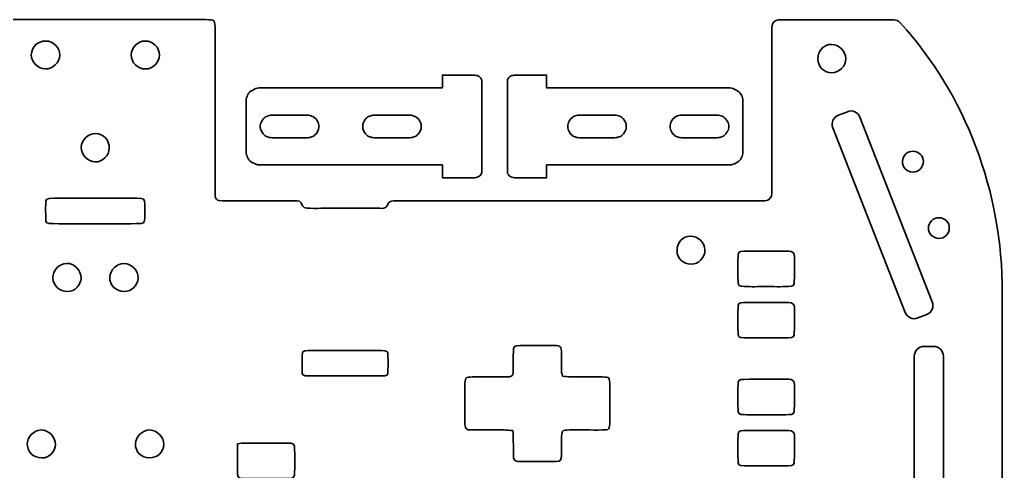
# Model space of a CAD drawing. Header units: millimetres. Extents: x -39 to 215, y 205 to 367.
# Drawn here: x 79.3 to 214.7, y 293.3 to 355.4 of the extents above; entities that cross this region are included whole.
import ezdxf

# ---------------------------------------------------------------- set-up
doc = ezdxf.new("R2010")
doc.units = ezdxf.units.MM
doc.header["$MEASUREMENT"] = 0
doc.layers.add('Layer 1', color=7, linetype='Continuous')

# ---------------------------------------------------------------- blocks, each defined once
blk = doc.blocks.new('block 15')
at = {"layer": 'Layer 1', "color": 250, "lineweight": 35, "true_color": 0x231f20}
blk.add_lwpolyline([(177.02, 340.93), (177.02, 340.56), (176.99, 340.37), (176.93, 340.18), (176.83, 340.03), (176.74, 339.87), (176.65, 339.71), (176.49, 339.59), (176.36, 339.46), (176.2, 339.37), (176.01, 339.31), (175.82, 339.24), (175.63, 339.21), (175.44, 339.18), (170.5, 339.18), (170.35, 339.21), (170.16, 339.24), (169.97, 339.31), (169.78, 339.37), (169.62, 339.46), (169.49, 339.59), (169.33, 339.71), (169.24, 339.87), (169.15, 340.03), (169.05, 340.18), (168.99, 340.37), (168.96, 340.56), (168.96, 340.93), (168.99, 341.12), (169.05, 341.28), (169.15, 341.47), (169.24, 341.62), (169.33, 341.78), (169.49, 341.9), (169.62, 342.03), (169.78, 342.12), (169.97, 342.19), (170.16, 342.25), (170.35, 342.28), (170.5, 342.31), (175.44, 342.31), (175.63, 342.28), (175.82, 342.25), (176.01, 342.19), (176.2, 342.12), (176.36, 342.03), (176.49, 341.9), (176.65, 341.78), (176.74, 341.62), (176.83, 341.47), (176.93, 341.28), (176.99, 341.12), (177.02, 340.93)], dxfattribs=at)
blk = doc.blocks.new('block 16')
at = {"layer": 'Layer 1', "color": 250, "lineweight": 35, "true_color": 0x231f20}
blk.add_lwpolyline([(162.91, 340.93), (162.91, 340.56), (162.88, 340.37), (162.82, 340.18), (162.72, 340.03), (162.63, 339.87), (162.54, 339.71), (162.38, 339.59), (162.25, 339.46), (162.09, 339.37), (161.9, 339.31), (161.71, 339.24), (161.52, 339.21), (161.33, 339.18), (156.39, 339.18), (156.23, 339.21), (156.05, 339.24), (155.86, 339.31), (155.67, 339.37), (155.51, 339.46), (155.38, 339.59), (155.22, 339.71), (155.13, 339.87), (155.04, 340.03), (154.94, 340.18), (154.88, 340.37), (154.84, 340.56), (154.84, 340.93), (154.88, 341.12), (154.94, 341.28), (155.04, 341.47), (155.13, 341.62), (155.22, 341.78), (155.38, 341.9), (155.51, 342.03), (155.67, 342.12), (155.86, 342.19), (156.05, 342.25), (156.23, 342.28), (156.39, 342.31), (161.33, 342.31), (161.52, 342.28), (161.71, 342.25), (161.9, 342.19), (162.09, 342.12), (162.25, 342.03), (162.38, 341.9), (162.54, 341.78), (162.63, 341.62), (162.72, 341.47), (162.82, 341.28), (162.88, 341.12), (162.91, 340.93)], dxfattribs=at)
blk = doc.blocks.new('block 17')
at = {"layer": 'Layer 1', "color": 250, "lineweight": 35, "true_color": 0x231f20}
blk.add_lwpolyline([(112.46, 340.56), (112.46, 340.93), (112.49, 341.12), (112.56, 341.31), (112.65, 341.46), (112.74, 341.62), (112.84, 341.78), (113, 341.9), (113.12, 342.03), (113.28, 342.12), (113.47, 342.18), (113.66, 342.25), (113.85, 342.28), (114.04, 342.31), (118.98, 342.31), (119.14, 342.28), (119.33, 342.25), (119.52, 342.18), (119.71, 342.12), (119.87, 342.03), (119.99, 341.9), (120.15, 341.78), (120.24, 341.62), (120.34, 341.46), (120.43, 341.31), (120.5, 341.12), (120.53, 340.93), (120.53, 340.56), (120.5, 340.37), (120.43, 340.21), (120.34, 340.02), (120.24, 339.87), (120.15, 339.71), (119.99, 339.59), (119.87, 339.46), (119.71, 339.37), (119.52, 339.3), (119.33, 339.24), (119.14, 339.21), (118.98, 339.18), (114.04, 339.18), (113.85, 339.21), (113.66, 339.24), (113.47, 339.3), (113.28, 339.37), (113.12, 339.46), (113, 339.59), (112.84, 339.71), (112.74, 339.87), (112.65, 340.02), (112.56, 340.21), (112.49, 340.37), (112.46, 340.56)], dxfattribs=at)
blk = doc.blocks.new('block 18')
at = {"layer": 'Layer 1', "color": 250, "lineweight": 35, "true_color": 0x231f20}
blk.add_lwpolyline([(126.57, 340.56), (126.57, 340.93), (126.6, 341.12), (126.67, 341.31), (126.76, 341.46), (126.85, 341.62), (126.95, 341.78), (127.11, 341.9), (127.23, 342.03), (127.39, 342.12), (127.58, 342.18), (127.77, 342.25), (127.96, 342.28), (128.15, 342.31), (133.09, 342.31), (133.25, 342.28), (133.44, 342.25), (133.63, 342.18), (133.82, 342.12), (133.98, 342.03), (134.1, 341.9), (134.26, 341.78), (134.35, 341.62), (134.45, 341.46), (134.54, 341.31), (134.61, 341.12), (134.64, 340.93), (134.64, 340.56), (134.61, 340.37), (134.54, 340.21), (134.45, 340.02), (134.35, 339.87), (134.26, 339.71), (134.1, 339.59), (133.98, 339.46), (133.82, 339.37), (133.63, 339.3), (133.44, 339.24), (133.25, 339.21), (133.09, 339.18), (128.15, 339.18), (127.96, 339.21), (127.77, 339.24), (127.58, 339.3), (127.39, 339.37), (127.23, 339.46), (127.11, 339.59), (126.95, 339.71), (126.85, 339.87), (126.76, 340.02), (126.67, 340.21), (126.6, 340.37), (126.57, 340.56)], dxfattribs=at)
blk = doc.blocks.new('block 2')
at = {"layer": 'Layer 1', "color": 1, "lineweight": 35, "true_color": 0xff0000}
for points in [[(110.56, 336.82), (110.63, 336.63), (110.7, 336.45), (110.8, 336.29), (110.94, 336.1), (111.08, 335.98), (111.25, 335.82), (111.43, 335.73), (111.64, 335.64), (111.84, 335.54), (112.05, 335.48), (112.26, 335.45), (112.47, 335.45), (137.56, 335.45), (137.56, 333.68), (142, 333.68), (142.18, 333.71), (142.35, 333.74), (142.49, 333.8), (142.63, 333.89), (142.77, 333.99), (142.84, 334.11), (142.94, 334.27), (142.98, 334.42), (142.98, 334.58), (142.98, 346.94), (142.98, 347.07), (142.94, 347.22), (142.84, 347.38), (142.77, 347.5), (142.63, 347.6), (142.49, 347.69), (142.35, 347.75), (142.18, 347.78), (142, 347.82), (137.56, 347.82), (137.56, 346.04), (112.47, 346.04), (112.26, 346.04), (112.05, 346.01), (111.84, 345.95), (111.64, 345.88), (111.43, 345.76), (111.25, 345.67), (111.08, 345.54), (110.94, 345.39), (110.8, 345.23), (110.7, 345.04), (110.63, 344.86), (110.56, 344.67), (110.52, 344.48), (110.52, 344.26), (110.52, 337.23), (110.52, 337.01), (110.56, 336.82)], [(178.92, 344.67), (178.86, 344.86), (178.79, 345.04), (178.68, 345.2), (178.54, 345.39), (178.4, 345.51), (178.23, 345.67), (178.06, 345.76), (177.85, 345.85), (177.64, 345.95), (177.43, 346.01), (177.22, 346.04), (177.02, 346.04), (151.92, 346.04), (151.92, 347.82), (147.48, 347.82), (147.31, 347.78), (147.13, 347.75), (146.99, 347.69), (146.86, 347.6), (146.72, 347.5), (146.65, 347.38), (146.54, 347.22), (146.51, 347.07), (146.51, 346.91), (146.51, 334.55), (146.51, 334.42), (146.54, 334.27), (146.65, 334.11), (146.72, 333.99), (146.86, 333.89), (146.99, 333.8), (147.13, 333.74), (147.31, 333.71), (147.48, 333.68), (151.92, 333.68), (151.92, 335.45), (177.02, 335.45), (177.22, 335.45), (177.43, 335.48), (177.64, 335.54), (177.85, 335.61), (178.06, 335.73), (178.23, 335.82), (178.4, 335.95), (178.54, 336.1), (178.68, 336.26), (178.79, 336.45), (178.86, 336.63), (178.92, 336.82), (178.96, 337.01), (178.96, 337.23), (178.96, 344.26), (178.96, 344.48), (178.92, 344.67)]]:
    blk.add_lwpolyline(points, dxfattribs=at)
at = {"layer": 'Layer 1', "color": 7, "lineweight": 35, "true_color": 0xffffff}
for points, knots in [([(89.74, 205.45), (94.8, 205.45), (99.85, 205.45), (104.91, 205.45), (106.21, 205.45), (106.22, 205.45), (106.22, 206.89), (106.22, 214.19), (106.22, 221.48), (106.22, 228.78), (106.22, 230.38), (106.22, 230.39), (107.66, 230.39), (110.83, 230.39), (114, 230.39), (117.16, 230.39), (117.65, 230.39), (118.12, 230.35), (118.27, 231.07), (118.3, 231.22), (118.66, 231.38), (118.88, 231.4), (119.51, 231.45), (120.14, 231.42), (120.78, 231.42), (123.5, 231.42), (126.22, 231.43), (128.95, 231.42), (129.41, 231.42), (129.92, 231.51), (130.07, 230.78), (130.1, 230.62), (130.38, 230.45), (130.57, 230.42), (130.91, 230.36), (131.26, 230.39), (131.61, 230.39), (143.43, 230.39), (155.25, 230.39), (167.06, 230.39), (167.06, 230.39), (182.04, 230.39), (182.04, 230.39), (182.56, 230.39), (182.98, 229.93), (182.98, 229.37), (182.98, 229.37), (182.98, 206.48), (182.98, 206.48), (182.98, 205.92), (183.39, 205.46), (183.91, 205.46), (183.91, 205.46), (199.72, 205.46), (199.72, 205.46), (200.09, 205.46), (200.44, 205.62), (200.71, 205.91), (200.71, 205.91), (200.71, 205.91), (200.71, 205.91), (209.7, 215.76), (214.74, 229.11), (214.74, 243.01), (214.74, 243.01), (214.74, 274.42), (214.74, 274.42), (214.74, 274.42), (214.74, 280.45), (214.74, 280.45), (214.74, 280.45), (214.74, 286.48), (214.74, 286.48), (214.74, 286.48), (214.74, 317.88), (214.74, 317.88), (214.74, 331.79), (209.7, 345.13), (200.71, 354.98), (200.71, 354.98), (200.71, 354.98), (200.71, 354.98), (200.44, 355.27), (200.09, 355.43), (199.72, 355.43), (199.72, 355.43), (183.91, 355.43), (183.91, 355.43), (183.39, 355.43), (182.98, 354.98), (182.98, 354.41), (182.98, 354.41), (182.98, 331.52), (182.98, 331.52), (182.98, 330.96), (182.56, 330.51), (182.04, 330.51), (182.04, 330.51), (167.06, 330.51), (167.06, 330.51), (155.25, 330.5), (143.43, 330.5), (131.61, 330.5), (131.26, 330.5), (130.91, 330.54), (130.57, 330.47), (130.38, 330.44), (130.1, 330.27), (130.07, 330.12), (129.92, 329.38), (129.41, 329.47), (128.95, 329.47), (126.22, 329.47), (123.5, 329.47), (120.78, 329.47), (120.14, 329.47), (119.51, 329.45), (118.88, 329.49), (118.66, 329.51), (118.3, 329.67), (118.27, 329.83), (118.12, 330.55), (117.65, 330.51), (117.16, 330.51), (114, 330.5), (110.83, 330.5), (107.66, 330.51), (106.22, 330.51), (106.22, 330.51), (106.22, 332.12), (106.22, 339.41), (106.22, 346.71), (106.22, 354), (106.22, 355.44), (106.21, 355.45), (104.91, 355.45), (99.85, 355.45), (94.8, 355.45), (89.74, 355.45), (84.69, 355.45), (79.63, 355.45), (74.58, 355.45), (73.27, 355.45), (73.27, 355.44), (73.27, 354), (73.27, 346.71), (73.27, 339.41), (73.27, 332.12), (73.27, 330.51), (73.27, 330.51), (71.82, 330.51), (68.66, 330.5), (65.49, 330.5), (62.32, 330.51), (61.84, 330.51), (61.37, 330.55), (61.22, 329.83), (61.19, 329.67), (60.83, 329.51), (60.61, 329.49), (59.98, 329.45), (59.34, 329.47), (58.71, 329.47), (55.99, 329.47), (53.26, 329.47), (50.54, 329.47), (50.07, 329.47), (49.57, 329.38), (49.42, 330.12), (49.39, 330.27), (49.11, 330.44), (48.92, 330.47), (48.58, 330.54), (48.22, 330.5), (47.88, 330.5), (36.06, 330.5), (24.24, 330.5), (12.42, 330.51), (12.42, 330.51), (-2.56, 330.51), (-2.56, 330.51), (-3.07, 330.51), (-3.49, 330.96), (-3.49, 331.52), (-3.49, 331.52), (-3.49, 354.41), (-3.49, 354.41), (-3.49, 354.98), (-3.91, 355.43), (-4.42, 355.43), (-4.42, 355.43), (-20.23, 355.43), (-20.23, 355.43), (-20.6, 355.43), (-20.96, 355.27), (-21.22, 354.98), (-21.22, 354.98), (-21.22, 354.98), (-21.22, 354.98), (-30.21, 345.13), (-35.26, 331.79), (-35.26, 317.88), (-35.26, 317.88), (-35.26, 286.48), (-35.26, 286.48), (-35.26, 286.48), (-35.26, 280.45), (-35.26, 280.45), (-35.26, 280.45), (-35.26, 274.42), (-35.26, 274.42), (-35.26, 274.42), (-35.26, 243.01), (-35.26, 243.01), (-35.26, 229.11), (-30.21, 215.76), (-21.22, 205.91), (-21.22, 205.91), (-21.22, 205.91), (-21.22, 205.91), (-20.96, 205.62), (-20.6, 205.46), (-20.23, 205.46), (-20.23, 205.46), (-4.42, 205.46), (-4.42, 205.46), (-3.91, 205.46), (-3.49, 205.92), (-3.49, 206.48), (-3.49, 206.48), (-3.49, 229.37), (-3.49, 229.37), (-3.49, 229.93), (-3.07, 230.39), (-2.56, 230.39), (-2.56, 230.39), (12.42, 230.39), (12.42, 230.39), (24.24, 230.39), (36.06, 230.39), (47.88, 230.39), (48.22, 230.39), (48.58, 230.36), (48.92, 230.42), (49.11, 230.45), (49.39, 230.62), (49.42, 230.78), (49.57, 231.51), (50.07, 231.42), (50.54, 231.42), (53.26, 231.43), (55.99, 231.42), (58.71, 231.42), (59.34, 231.42), (59.98, 231.45), (60.61, 231.4), (60.83, 231.38), (61.19, 231.22), (61.22, 231.07), (61.37, 230.35), (61.84, 230.39), (62.32, 230.39), (65.49, 230.39), (68.66, 230.39), (71.82, 230.39), (73.27, 230.39), (73.27, 230.38), (73.27, 228.78), (73.27, 221.48), (73.27, 214.19), (73.27, 206.89), (73.27, 205.45), (73.27, 205.45), (74.58, 205.45), (79.63, 205.45), (84.69, 205.45), (89.74, 205.45)], [0, 0, 0, 0, 1, 1, 1, 2, 2, 2, 3, 3, 3, 4, 4, 4, 5, 5, 5, 6, 6, 6, 7, 7, 7, 8, 8, 8, 9, 9, 9, 10, 10, 10, 11, 11, 11, 12, 12, 12, 13, 13, 13, 14, 14, 14, 15, 15, 15, 16, 16, 16, 17, 17, 17, 18, 18, 18, 19, 19, 19, 20, 20, 20, 21, 21, 21, 22, 22, 22, 23, 23, 23, 24, 24, 24, 25, 25, 25, 26, 26, 26, 27, 27, 27, 28, 28, 28, 29, 29, 29, 30, 30, 30, 31, 31, 31, 32, 32, 32, 33, 33, 33, 34, 34, 34, 35, 35, 35, 36, 36, 36, 37, 37, 37, 38, 38, 38, 39, 39, 39, 40, 40, 40, 41, 41, 41, 42, 42, 42, 43, 43, 43, 44, 44, 44, 45, 45, 45, 46, 46, 46, 47, 47, 47, 48, 48, 48, 49, 49, 49, 50, 50, 50, 51, 51, 51, 52, 52, 52, 53, 53, 53, 54, 54, 54, 55, 55, 55, 56, 56, 56, 57, 57, 57, 58, 58, 58, 59, 59, 59, 60, 60, 60, 61, 61, 61, 62, 62, 62, 63, 63, 63, 64, 64, 64, 65, 65, 65, 66, 66, 66, 67, 67, 67, 68, 68, 68, 69, 69, 69, 70, 70, 70, 71, 71, 71, 72, 72, 72, 73, 73, 73, 74, 74, 74, 75, 75, 75, 76, 76, 76, 77, 77, 77, 78, 78, 78, 79, 79, 79, 80, 80, 80, 81, 81, 81, 82, 82, 82, 83, 83, 83, 84, 84, 84, 85, 85, 85, 86, 86, 86, 87, 87, 87, 88, 88, 88, 89, 89, 89, 90, 90, 90, 91, 91, 91, 92, 92, 92, 92]), ([(82.83, 348.66), (83.84, 348.65), (84.8, 349.57), (84.82, 350.57), (84.83, 351.6), (83.93, 352.51), (82.87, 352.51), (81.8, 352.52), (80.92, 351.68), (80.89, 350.61), (80.86, 349.63), (81.81, 348.67), (82.83, 348.66)], [0, 0, 0, 0, 1, 1, 1, 2, 2, 2, 3, 3, 3, 4, 4, 4, 4]), ([(96.6, 348.66), (97.67, 348.65), (98.55, 349.52), (98.55, 350.57), (98.54, 351.65), (97.69, 352.51), (96.61, 352.51), (95.55, 352.52), (94.66, 351.65), (94.67, 350.59), (94.67, 349.52), (95.53, 348.66), (96.6, 348.66)], [0, 0, 0, 0, 1, 1, 1, 2, 2, 2, 3, 3, 3, 4, 4, 4, 4]), ([(189.32, 350.06), (189.32, 348.97), (190.18, 348.1), (191.22, 348.12), (192.28, 348.15), (193.17, 349.05), (193.16, 350.09), (193.15, 351.1), (192.2, 352.04), (191.2, 352.05), (190.18, 352.05), (189.32, 351.15), (189.32, 350.06)], [0, 0, 0, 0, 1, 1, 1, 2, 2, 2, 3, 3, 3, 4, 4, 4, 4]), ([(203.09, 314.37), (203.09, 314.37), (204.33, 314.85), (204.33, 314.85), (205.02, 315.12), (205.35, 315.9), (205.08, 316.58), (205.08, 316.58), (195.11, 342.03), (195.11, 342.03), (194.84, 342.71), (194.07, 343.05), (193.38, 342.78), (193.38, 342.78), (192.14, 342.3), (192.14, 342.3), (191.45, 342.03), (191.11, 341.25), (191.38, 340.57), (191.38, 340.57), (201.36, 315.12), (201.36, 315.12), (201.63, 314.44), (202.4, 314.1), (203.09, 314.37)], [0, 0, 0, 0, 1, 1, 1, 2, 2, 2, 3, 3, 3, 4, 4, 4, 5, 5, 5, 6, 6, 6, 7, 7, 7, 8, 8, 8, 8]), ([(91.63, 337.78), (91.65, 338.89), (90.85, 339.75), (89.77, 339.77), (88.74, 339.78), (87.8, 338.89), (87.78, 337.86), (87.76, 336.85), (88.67, 335.88), (89.68, 335.86), (90.74, 335.84), (91.61, 336.7), (91.63, 337.78)], [0, 0, 0, 0, 1, 1, 1, 2, 2, 2, 3, 3, 3, 4, 4, 4, 4]), ([(201.05, 335.36), (200.77, 336.1), (201.19, 337.01), (201.94, 337.26), (202.59, 337.49), (203.5, 337.1), (203.75, 336.49), (204.06, 335.77), (203.65, 334.82), (202.92, 334.55), (202.2, 334.29), (201.31, 334.67), (201.05, 335.36)], [0, 0, 0, 0, 1, 1, 1, 2, 2, 2, 3, 3, 3, 4, 4, 4, 4]), ([(89.68, 327.35), (91.58, 327.35), (93.48, 327.35), (95.38, 327.36), (96.47, 327.36), (96.51, 327.4), (96.52, 328.19), (96.53, 328.81), (96.54, 329.44), (96.52, 330.06), (96.51, 330.8), (96.45, 330.84), (95.43, 330.85), (93.66, 330.86), (91.89, 330.85), (90.13, 330.85), (88.09, 330.85), (86.05, 330.86), (84.01, 330.85), (82.93, 330.85), (82.89, 330.81), (82.87, 330.02), (82.87, 329.39), (82.86, 328.77), (82.88, 328.14), (82.89, 327.41), (82.95, 327.36), (83.97, 327.36), (85.87, 327.35), (87.78, 327.35), (89.68, 327.35)], [0, 0, 0, 0, 1, 1, 1, 2, 2, 2, 3, 3, 3, 4, 4, 4, 5, 5, 5, 6, 6, 6, 7, 7, 7, 8, 8, 8, 9, 9, 9, 10, 10, 10, 10]), ([(206.52, 325.42), (205.83, 325.14), (204.94, 325.5), (204.65, 326.19), (204.36, 326.86), (204.72, 327.75), (205.42, 328.05), (206.19, 328.39), (207.05, 328.04), (207.35, 327.27), (207.62, 326.59), (207.22, 325.7), (206.52, 325.42)], [0, 0, 0, 0, 1, 1, 1, 2, 2, 2, 3, 3, 3, 4, 4, 4, 4]), ([(169.9, 323.67), (169.91, 322.56), (170.72, 321.77), (171.84, 321.78), (172.88, 321.78), (173.77, 322.7), (173.75, 323.74), (173.73, 324.75), (172.77, 325.66), (171.75, 325.65), (170.71, 325.64), (169.89, 324.76), (169.9, 323.67)], [0, 0, 0, 0, 1, 1, 1, 2, 2, 2, 3, 3, 3, 4, 4, 4, 4]), ([(182.11, 318.69), (183.17, 318.69), (184.22, 318.67), (185.27, 318.7), (185.94, 318.72), (186.05, 318.83), (186.07, 319.48), (186.09, 320.6), (186.07, 321.72), (186.08, 322.84), (186.08, 323.35), (185.81, 323.57), (185.32, 323.57), (183.25, 323.57), (181.18, 323.58), (179.11, 323.56), (178.44, 323.56), (178.32, 323.43), (178.31, 322.78), (178.28, 321.7), (178.28, 320.61), (178.31, 319.53), (178.32, 318.81), (178.42, 318.71), (179.16, 318.7), (180.14, 318.67), (181.13, 318.69), (182.11, 318.69)], [0, 0, 0, 0, 1, 1, 1, 2, 2, 2, 3, 3, 3, 4, 4, 4, 5, 5, 5, 6, 6, 6, 7, 7, 7, 8, 8, 8, 9, 9, 9, 9]), ([(85.85, 318.04), (86.93, 317.92), (87.74, 319.06), (87.74, 319.87), (87.75, 320.95), (86.8, 321.92), (85.76, 321.89), (84.73, 321.85), (83.84, 320.91), (83.87, 319.89), (83.9, 318.82), (84.75, 318.02), (85.85, 318.04)], [0, 0, 0, 0, 1, 1, 1, 2, 2, 2, 3, 3, 3, 4, 4, 4, 4]), ([(93.63, 318.04), (94.74, 318.02), (95.58, 318.81), (95.62, 319.9), (95.66, 320.9), (94.73, 321.85), (93.69, 321.88), (92.68, 321.9), (91.75, 321), (91.71, 319.96), (91.67, 318.91), (92.53, 318.05), (93.63, 318.04)], [0, 0, 0, 0, 1, 1, 1, 2, 2, 2, 3, 3, 3, 4, 4, 4, 4]), ([(182.11, 311.64), (183.17, 311.64), (184.22, 311.62), (185.27, 311.64), (185.94, 311.66), (186.05, 311.77), (186.07, 312.42), (186.09, 313.54), (186.07, 314.66), (186.08, 315.78), (186.08, 316.3), (185.81, 316.51), (185.32, 316.51), (183.25, 316.51), (181.18, 316.53), (179.11, 316.51), (178.44, 316.5), (178.32, 316.38), (178.31, 315.73), (178.28, 314.64), (178.28, 313.56), (178.31, 312.47), (178.32, 311.75), (178.42, 311.66), (179.16, 311.64), (180.14, 311.62), (181.13, 311.63), (182.11, 311.64)], [0, 0, 0, 0, 1, 1, 1, 2, 2, 2, 3, 3, 3, 4, 4, 4, 5, 5, 5, 6, 6, 6, 7, 7, 7, 8, 8, 8, 9, 9, 9, 9]), ([(147.27, 298.86), (147.3, 298.32), (147.32, 297.92), (147.33, 297.53), (147.34, 296.83), (147.34, 296.14), (147.34, 295.44), (147.33, 294.91), (147.52, 294.61), (148.03, 294.61), (149.76, 294.61), (151.5, 294.59), (153.23, 294.62), (153.85, 294.63), (153.93, 294.76), (153.96, 295.5), (153.98, 296.23), (153.96, 296.97), (153.97, 297.7), (153.98, 298.88), (154.03, 298.94), (155.08, 298.95), (156.58, 298.96), (158.09, 298.94), (159.59, 298.95), (160.58, 298.96), (160.63, 299.03), (160.64, 300.16), (160.65, 301.81), (160.65, 303.45), (160.64, 305.1), (160.63, 306.16), (160.57, 306.24), (159.64, 306.25), (158.17, 306.26), (156.69, 306.24), (155.22, 306.26), (154.84, 306.26), (154.46, 306.33), (154.09, 306.37), (154.04, 306.66), (153.98, 306.83), (153.98, 307.01), (153.97, 307.82), (153.97, 308.62), (153.96, 309.43), (153.95, 310.5), (153.89, 310.59), (152.98, 310.59), (151.41, 310.61), (149.84, 310.61), (148.27, 310.59), (147.44, 310.58), (147.36, 310.49), (147.34, 309.59), (147.32, 308.9), (147.34, 308.2), (147.33, 307.51), (147.32, 306.32), (147.27, 306.26), (146.22, 306.25), (144.72, 306.24), (143.21, 306.26), (141.71, 306.25), (140.72, 306.24), (140.67, 306.17), (140.66, 305.04), (140.65, 303.4), (140.65, 301.75), (140.66, 300.1), (140.67, 299.04), (140.74, 298.97), (141.66, 298.96), (143.13, 298.94), (144.61, 298.96), (146.08, 298.95), (146.43, 298.94), (146.78, 298.9), (147.27, 298.86)], [0, 0, 0, 0, 1, 1, 1, 2, 2, 2, 3, 3, 3, 4, 4, 4, 5, 5, 5, 6, 6, 6, 7, 7, 7, 8, 8, 8, 9, 9, 9, 10, 10, 10, 11, 11, 11, 12, 12, 12, 13, 13, 13, 14, 14, 14, 15, 15, 15, 16, 16, 16, 17, 17, 17, 18, 18, 18, 19, 19, 19, 20, 20, 20, 21, 21, 21, 22, 22, 22, 23, 23, 23, 24, 24, 24, 25, 25, 25, 26, 26, 26, 26]), ([(203.94, 250.45), (203.94, 250.45), (205.27, 250.45), (205.27, 250.45), (206.01, 250.45), (206.61, 251.04), (206.61, 251.78), (206.61, 251.78), (206.61, 309.11), (206.61, 309.11), (206.61, 309.85), (206.01, 310.45), (205.27, 310.45), (205.27, 310.45), (203.94, 310.45), (203.94, 310.45), (203.2, 310.45), (202.61, 309.85), (202.61, 309.11), (202.61, 309.11), (202.61, 251.78), (202.61, 251.78), (202.61, 251.04), (203.2, 250.45), (203.94, 250.45)], [0, 0, 0, 0, 1, 1, 1, 2, 2, 2, 3, 3, 3, 4, 4, 4, 5, 5, 5, 6, 6, 6, 7, 7, 7, 8, 8, 8, 8]), ([(182.11, 301.05), (183.17, 301.05), (184.22, 301.03), (185.27, 301.06), (185.94, 301.08), (186.05, 301.19), (186.07, 301.84), (186.09, 302.96), (186.07, 304.08), (186.08, 305.2), (186.08, 305.72), (185.81, 305.93), (185.32, 305.93), (183.25, 305.93), (181.18, 305.94), (179.11, 305.92), (178.44, 305.92), (178.32, 305.79), (178.31, 305.15), (178.28, 304.06), (178.28, 302.97), (178.31, 301.89), (178.32, 301.17), (178.42, 301.08), (179.16, 301.06), (180.14, 301.03), (181.13, 301.05), (182.11, 301.05)], [0, 0, 0, 0, 1, 1, 1, 2, 2, 2, 3, 3, 3, 4, 4, 4, 5, 5, 5, 6, 6, 6, 7, 7, 7, 8, 8, 8, 9, 9, 9, 9]), ([(82.32, 295.11), (83.4, 294.99), (84.22, 296.13), (84.22, 296.94), (84.22, 298.01), (83.27, 298.99), (82.23, 298.95), (81.2, 298.92), (80.31, 297.98), (80.34, 296.96), (80.37, 295.89), (81.22, 295.09), (82.32, 295.11)], [0, 0, 0, 0, 1, 1, 1, 2, 2, 2, 3, 3, 3, 4, 4, 4, 4]), ([(97.16, 295.11), (98.27, 295.09), (99.11, 295.88), (99.15, 296.97), (99.18, 297.97), (98.25, 298.92), (97.22, 298.95), (96.2, 298.97), (95.27, 298.07), (95.24, 297.03), (95.2, 295.98), (96.06, 295.12), (97.16, 295.11)], [0, 0, 0, 0, 1, 1, 1, 2, 2, 2, 3, 3, 3, 4, 4, 4, 4]), ([(182.11, 294), (183.17, 294), (184.22, 293.98), (185.27, 294), (185.94, 294.02), (186.05, 294.13), (186.07, 294.78), (186.09, 295.9), (186.07, 297.02), (186.08, 298.14), (186.08, 298.66), (185.81, 298.87), (185.32, 298.87), (183.25, 298.87), (181.18, 298.89), (179.11, 298.87), (178.44, 298.86), (178.32, 298.74), (178.31, 298.09), (178.28, 297), (178.28, 295.92), (178.31, 294.83), (178.32, 294.12), (178.42, 294.02), (179.16, 294), (180.14, 293.98), (181.13, 294), (182.11, 294)], [0, 0, 0, 0, 1, 1, 1, 2, 2, 2, 3, 3, 3, 4, 4, 4, 5, 5, 5, 6, 6, 6, 7, 7, 7, 8, 8, 8, 9, 9, 9, 9]), ([(109.31, 297.04), (109.31, 295.58), (109.3, 294.2), (109.32, 292.82), (109.33, 292.31), (109.74, 292.27), (110.13, 292.27), (112.2, 292.27), (114.26, 292.26), (116.33, 292.28), (117.09, 292.28), (117.17, 292.39), (117.19, 293.2), (117.21, 294.18), (117.21, 295.17), (117.19, 296.15), (117.17, 297.05), (117.09, 297.14), (116.2, 297.15), (114.2, 297.16), (112.2, 297.16), (110.21, 297.15), (109.97, 297.15), (109.74, 297.09), (109.31, 297.04)], [0, 0, 0, 0, 1, 1, 1, 2, 2, 2, 3, 3, 3, 4, 4, 4, 5, 5, 5, 6, 6, 6, 7, 7, 7, 8, 8, 8, 8])]:
    blk.add_open_spline(points, degree=3, knots=knots, dxfattribs=at)
at = {"layer": 'Layer 1', "color": 1, "lineweight": 35, "true_color": 0xff0000}
blk.add_open_spline([(124.04, 306.4), (125.73, 306.4), (127.41, 306.39), (129.09, 306.4), (129.96, 306.41), (130.03, 306.47), (130.05, 307.1), (130.07, 307.8), (130.07, 308.51), (130.05, 309.21), (130.03, 309.81), (129.95, 309.89), (129.17, 309.89), (125.81, 309.9), (122.44, 309.9), (119.08, 309.89), (118.31, 309.89), (118.23, 309.81), (118.22, 309.2), (118.2, 308.52), (118.2, 307.84), (118.22, 307.16), (118.23, 306.46), (118.29, 306.41), (119.19, 306.4), (120.81, 306.39), (122.43, 306.4), (124.04, 306.4)], degree=3, knots=[0, 0, 0, 0, 1, 1, 1, 2, 2, 2, 3, 3, 3, 4, 4, 4, 5, 5, 5, 6, 6, 6, 7, 7, 7, 8, 8, 8, 9, 9, 9, 9], dxfattribs=at)
at = {"layer": 'Layer 1'}
for name in ['block 17', 'block 18', 'block 16', 'block 15']:
    blk.add_blockref(name, (0, 0), dxfattribs=at)

msp = doc.modelspace()

# ---------------------------------------------------------------- block references
at = {"layer": 'Layer 1'}
msp.add_blockref('block 2', (0, 0), dxfattribs=at)

doc.saveas('drawing.dxf')
